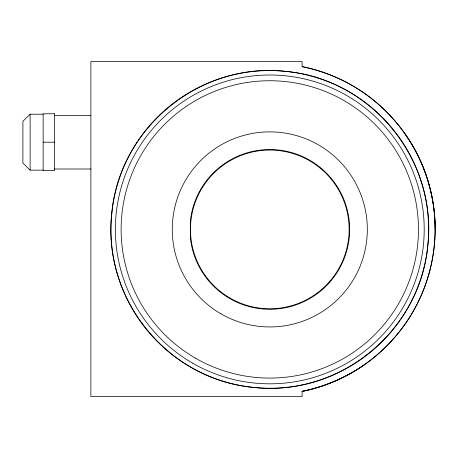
<?xml version="1.0" encoding="UTF-8"?>
<svg xmlns="http://www.w3.org/2000/svg" width="458" height="458" viewBox="0 0 458 458"><rect width="100%" height="100%" fill="white"/><g stroke="black" fill="none" stroke-linecap="round" stroke-linejoin="round"><path stroke-width="0.69" d="M43.144 114.208L30.125 114.208L22.9 121.244L22.9 163.122L30.125 170.153L43.144 170.153M364.379 364.757A172.282 167.88 -90 0 1 302.108 391.344A172.282 167.88 90 0 0 364.379 364.757C379.842 353.805 393.474 340.317 404.506 324.905A162.836 158.674 -90 0 0 435.169 229A162.836 158.674 -90 0 0 404.46 133.129C393.508 117.66 379.837 104.195 364.368 93.26A172.282 167.88 90 0 0 302.108 66.656L302.114 61.481L90.879 61.481L90.879 396.519L302.114 396.519L302.114 391.367A165.613 165.613 0 0 0 302.114 66.633M54.428 115.353L90.879 115.353M43.144 142.18L54.617 142.18M54.428 169.008L90.879 169.008M30.125 114.208L30.125 170.153M404.46 133.129A162.836 158.674 90 0 1 435.169 229M190.448 229.412L190.362 237.759A79.869 79.869 0 0 0 312.116 297.145A79.869 79.869 0 0 0 312.116 161.674A79.869 79.869 0 0 0 190.362 221.059L190.448 229.412M111.832 212.81C101.665 298.032 167.714 379.596 253.188 387.371C338.416 397.538 419.98 331.489 427.755 246.015C437.922 160.787 371.867 79.223 286.393 71.448C201.171 61.28 119.607 127.335 111.832 212.81M54.617 113.79L43.144 113.79L43.144 170.571L54.617 170.571L54.617 113.79M187.511 365.266A158.834 158.834 0 0 0 428.591 232.738A158.834 158.834 0 0 0 193.276 90.226A158.834 158.834 0 0 0 187.511 365.266M230.122 298.124A79.343 79.343 0 0 0 349.139 229.412A79.343 79.343 0 0 0 230.122 160.695A79.343 79.343 0 0 0 230.122 298.124M221.031 313.873A97.531 97.531 0 0 0 367.322 229.412A97.531 97.531 0 0 0 221.031 144.946A97.531 97.531 0 0 0 221.031 313.873M192.589 363.131A154.409 154.409 0 0 0 424.2 229.412A154.409 154.409 0 0 0 192.589 95.688A154.409 154.409 0 0 0 192.589 363.131M195.457 358.162A148.673 148.673 0 0 0 418.463 229.412A148.673 148.673 0 0 0 195.457 100.657A148.673 148.673 0 0 0 195.457 358.162"/></g></svg>
